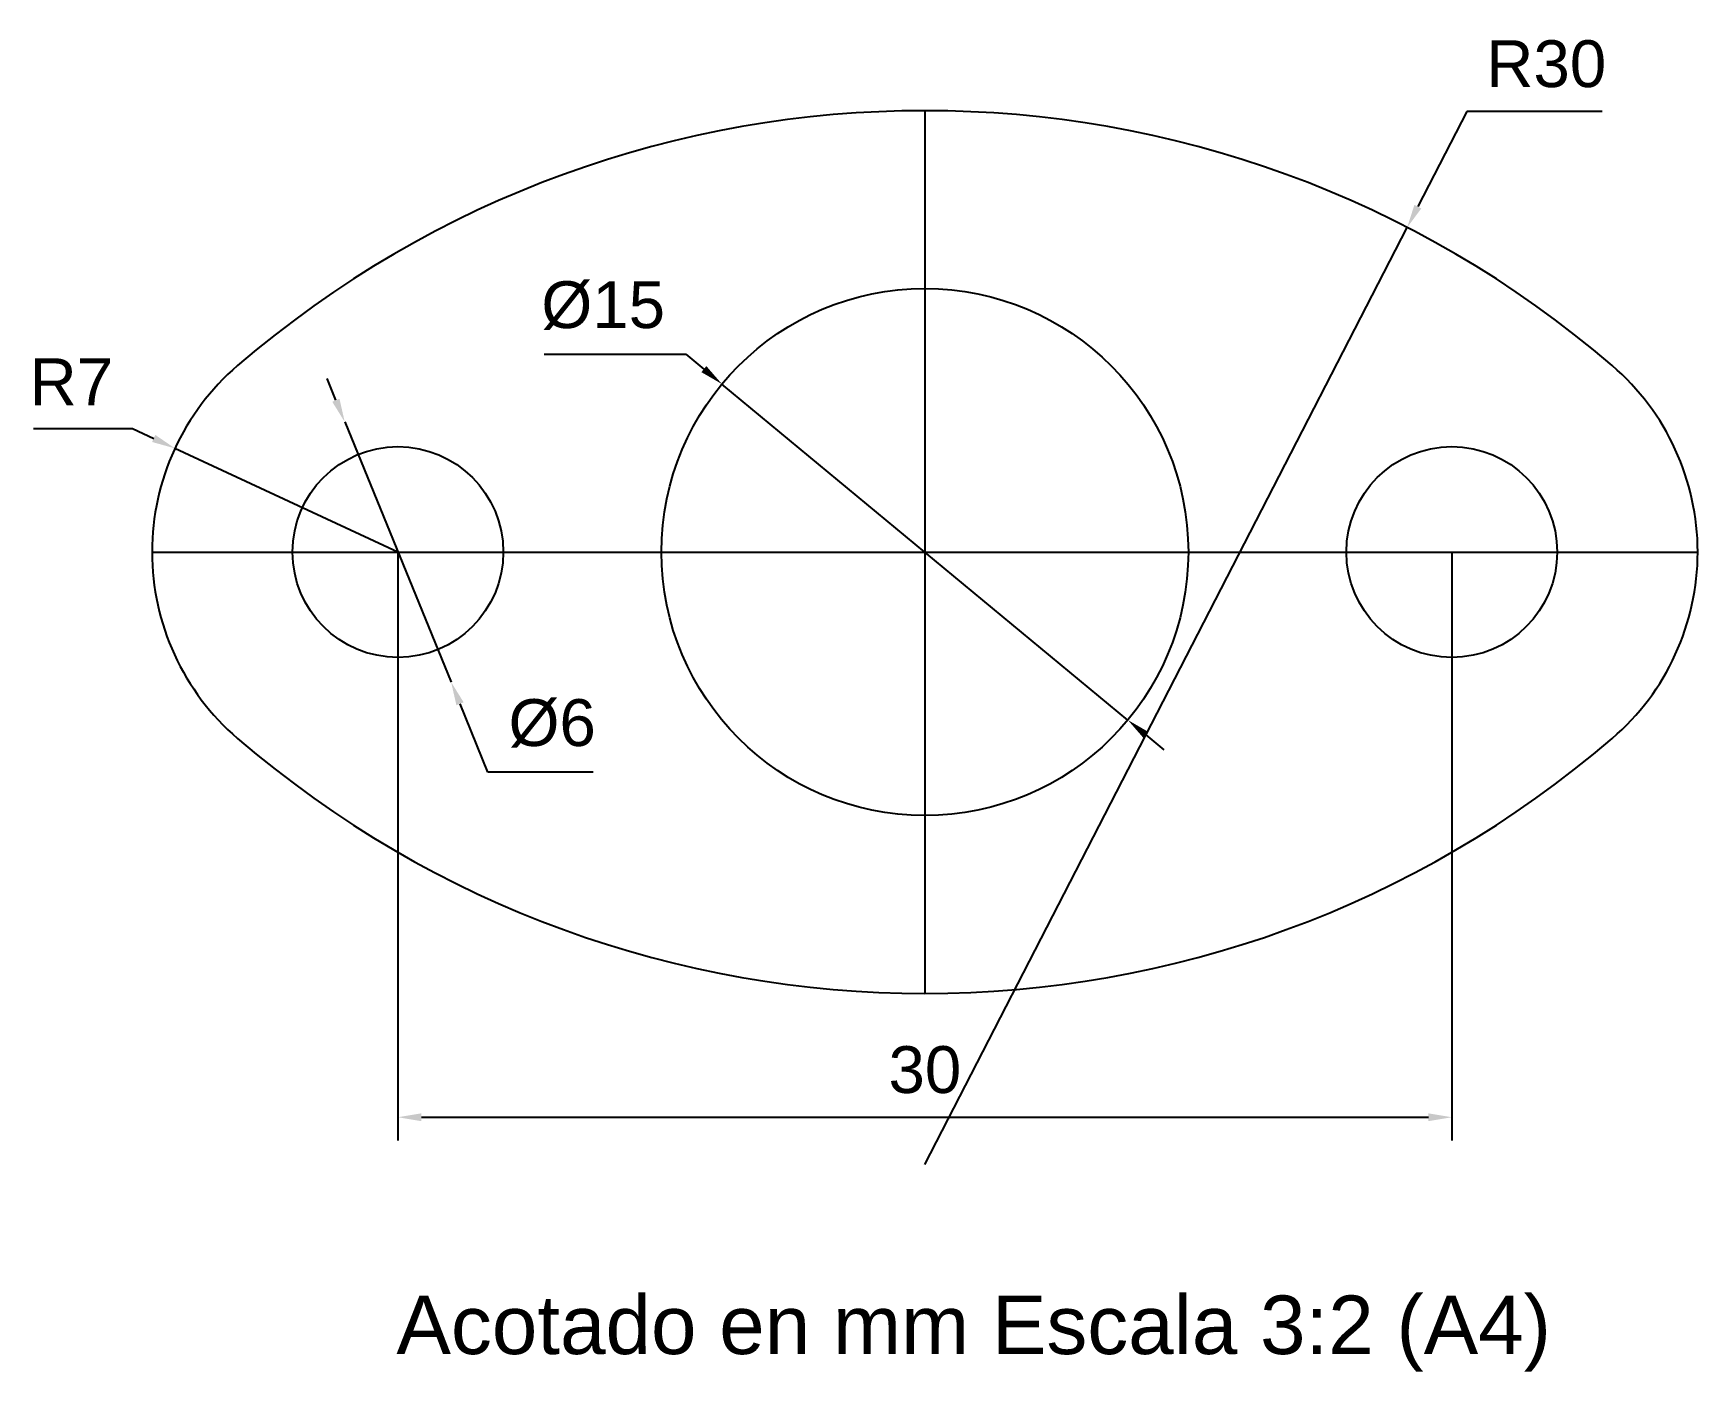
# Model space of a CAD drawing. Header units: millimetres. Extents: x -38 to 2741, y -35 to 4318.
# Drawn here: x -38.1 to 33, y -35 to 22.2 of the extents above; entities outside this region: 3.
import ezdxf

# ---------------------------------------------------------------- set-up
doc = ezdxf.new("R2010")
doc.units = ezdxf.units.MM
doc.layers.add('CapaCotas', color=252, linetype='Continuous')
doc.styles.get("Standard").update_dxf_attribs({"font": 'arial.ttf'})
doc.dimstyles.new('ISO-25', dxfattribs={"dimtxt": 2, "dimasz": 1, "dimexe": 1, "dimexo": 0, "dimgap": 1, "dimtad": 1, "dimtih": 1, "dimtoh": 1, "dimtxsty": 'Standard', "dimcen": 0, "dimadec": 0, "dimazin": 0, "dimtfac": 1, "dimtmove": 0, "dimatfit": 3, "dimfxl": 1, "dimarcsym": 0})

# ---------------------------------------------------------------- blocks, each defined once
blk = doc.blocks.new('*D1')
at = {"layer": 'CapaCotas', "color": 0, "lineweight": -2, "transparency": 16777216}
for p, q in [((-22.5, 0), (-22.5, -25.136)), ((22.5, 0), (22.5, -25.136)), ((-21.5, -24.136), (21.5, -24.136))]:
    blk.add_line(p, q, dxfattribs=at)
at = {"layer": 'CapaCotas', "color": 0, "transparency": 16777216}
for points in [[(-21.5, -23.97), (-21.5, -24.303), (-22.5, -24.136)], [(21.5, -23.97), (21.5, -24.303), (22.5, -24.136)]]:
    blk.add_solid(points, dxfattribs=at)
at = {"layer": 'Defpoints', "color": 0, "transparency": 16777216}
for p in [(-22.5, 0), (22.5, 0), (22.5, -24.136)]:
    blk.add_point(p, dxfattribs=at)
at = {"layer": 'CapaCotas', "color": 0, "transparency": 16777216, "insert": (0, -22.115), "char_height": 2, "attachment_point": 5}
blk.add_mtext('30', dxfattribs=at)
blk = doc.blocks.new('*D2')
at = {"layer": 'CapaCotas', "color": 0, "lineweight": -2, "transparency": 16777216}
for p, q in [((-16.263, 8.448), (-10.207, 8.448)), ((-10.207, 8.448), (-9.437, 7.811)), ((8.666, -7.173), (-8.666, 7.173)), ((9.437, -7.811), (10.207, -8.448))]:
    blk.add_line(p, q, dxfattribs=at)
at = {"layer": 'CapaCotas', "color": 0, "transparency": 16777216}
for points in [[(-9.331, 7.939), (-9.543, 7.682), (-8.666, 7.173)], [(9.543, -7.682), (9.331, -7.939), (8.666, -7.173)]]:
    blk.add_solid(points, dxfattribs=at)
at = {"layer": 'Defpoints', "color": 0, "transparency": 16777216}
for p in [(-8.666, 7.173), (8.666, -7.173)]:
    blk.add_point(p, dxfattribs=at)
at = {"layer": 'CapaCotas', "color": 0, "transparency": 16777216, "insert": (-13.735, 10.525), "char_height": 2, "attachment_point": 5}
blk.add_mtext('%%C15', dxfattribs=at)
blk = doc.blocks.new('*D3')
at = {"layer": 'CapaCotas', "color": 0, "lineweight": -2, "transparency": 16777216}
for p, q in [((-38.06, 5.27), (-33.835, 5.27)), ((-33.835, 5.27), (-32.928, 4.849)), ((-22.5, 0), (-32.021, 4.427))]:
    blk.add_line(p, q, dxfattribs=at)
at = {"layer": 'CapaCotas', "color": 0, "transparency": 16777216}
blk.add_solid([(-32.858, 5), (-32.998, 4.698), (-32.021, 4.427)], dxfattribs=at)
at = {"layer": 'Defpoints', "color": 0, "transparency": 16777216}
for p in [(-32.021, 4.427), (-22.5, 0)]:
    blk.add_point(p, dxfattribs=at)
at = {"layer": 'CapaCotas', "color": 0, "transparency": 16777216, "insert": (-36.447, 7.27), "char_height": 2, "attachment_point": 5}
blk.add_mtext('R7', dxfattribs=at)
blk = doc.blocks.new('*D4')
at = {"layer": 'CapaCotas', "color": 0, "lineweight": -2, "transparency": 16777216}
for p, q in [((23.145, 18.817), (21.05, 14.748)), ((28.917, 18.817), (23.145, 18.817)), ((0, -26.153), (20.592, 13.858))]:
    blk.add_line(p, q, dxfattribs=at)
at = {"layer": 'CapaCotas', "color": 0, "transparency": 16777216}
blk.add_solid([(20.902, 14.824), (21.198, 14.671), (20.592, 13.858)], dxfattribs=at)
at = {"layer": 'Defpoints', "color": 0, "transparency": 16777216}
for p in [(20.592, 13.858), (0, -26.153)]:
    blk.add_point(p, dxfattribs=at)
at = {"layer": 'CapaCotas', "color": 0, "transparency": 16777216, "insert": (26.531, 20.839), "char_height": 2, "attachment_point": 5}
blk.add_mtext('R30', dxfattribs=at)
blk = doc.blocks.new('*D5')
at = {"layer": 'CapaCotas', "color": 0, "lineweight": -2, "transparency": 16777216}
for p, q in [((-25.15, 6.479), (-25.528, 7.405)), ((-24.771, 5.553), (-20.229, -5.553)), ((-18.656, -9.398), (-19.85, -6.479)), ((-14.17, -9.398), (-18.656, -9.398))]:
    blk.add_line(p, q, dxfattribs=at)
at = {"layer": 'CapaCotas', "color": 0, "transparency": 16777216}
for points in [[(-24.996, 6.542), (-25.304, 6.416), (-24.771, 5.553)], [(-19.696, -6.416), (-20.004, -6.542), (-20.229, -5.553)]]:
    blk.add_solid(points, dxfattribs=at)
at = {"layer": 'Defpoints', "color": 0, "transparency": 16777216}
for p in [(-24.771, 5.553), (-20.229, -5.553)]:
    blk.add_point(p, dxfattribs=at)
at = {"layer": 'CapaCotas', "color": 0, "transparency": 16777216, "insert": (-15.913, -7.321), "char_height": 2, "attachment_point": 5}
blk.add_mtext('%%C6', dxfattribs=at)

msp = doc.modelspace()

# ---------------------------------------------------------------- linework, layer by layer
for centre, radius in [((2708.434, 4285.842), 32.5), ((2618.434, 4205.842), 41.25), ((2618.434, 4205.842), 41.25), ((0, 0), 11.25), ((-22.5, 0), 4.5), ((22.5, 0), 4.5)]:
    msp.add_circle(centre, radius)
for centre, radius, start, end in [((0, -26.153), 45, 49.29429, 130.70571), ((-22.5, 0), 10.5, 130.70571, 229.29429), ((22.5, 0), 10.5, 310.70571, 49.29429), ((0, 26.153), 45, 229.29429, 310.70571)]:
    msp.add_arc(centre, radius, start, end)
at = {"layer": 'CapaCotas'}
for p, q in [((0, 18.847), (0, -18.847)), ((-33, 0), (33, 0))]:
    msp.add_line(p, q, dxfattribs=at)

# ---------------------------------------------------------------- texts
at = {"insert": (-22.566, -31.75), "char_height": 2.5, "attachment_point": 1}
msp.add_mtext_dynamic_manual_height_columns('Acotado en mm Escala 3:2 (A4)', width=50.12188, gutter_width=12.5, heights=[0], dxfattribs=at)

# ---------------------------------------------------------------- dimensions: what is measured, and where the dimension line sits
at = {"layer": 'CapaCotas'}
dim = msp.add_radius_dim(center=(0, -26.153), mpoint=(20.592, 13.858), text='R30', dimstyle='ISO-25', dxfattribs=at)
dim.commit()
dim.dimension.update_dxf_attribs({"geometry": '*D4', "text_midpoint": (26.531, 18.817), "dimtype": 164})
for p1, p2, text, picture, middle in [((8.666, -7.173), (-8.666, 7.173), '%%C15', '*D2', (-13.735, 10.525)), ((-24.771, 5.553), (-20.229, -5.553), '%%C6', '*D5', (-15.913, -7.321))]:
    dim = msp.add_diameter_dim_2p(p1=p1, p2=p2, text=text, dimstyle='ISO-25', dxfattribs=at)
    dim.commit()
    dim.dimension.update_dxf_attribs({"geometry": picture, "text_midpoint": middle})
dim = msp.add_radius_dim(center=(-22.5, 0), mpoint=(-32.021, 4.427), text='R7', dimstyle='ISO-25', dxfattribs=at)
dim.commit()
dim.dimension.update_dxf_attribs({"geometry": '*D3', "text_midpoint": (-36.447, 7.27)})
dim = msp.add_linear_dim(base=(22.5, -24.136), p1=(-22.5, 0), p2=(22.5, 0), text='30', dimstyle='ISO-25', dxfattribs=at)
dim.commit()
dim.dimension.update_dxf_attribs({"geometry": '*D1', "text_midpoint": (0, -24.136), "dimtype": 160})

doc.saveas('drawing.dxf')
